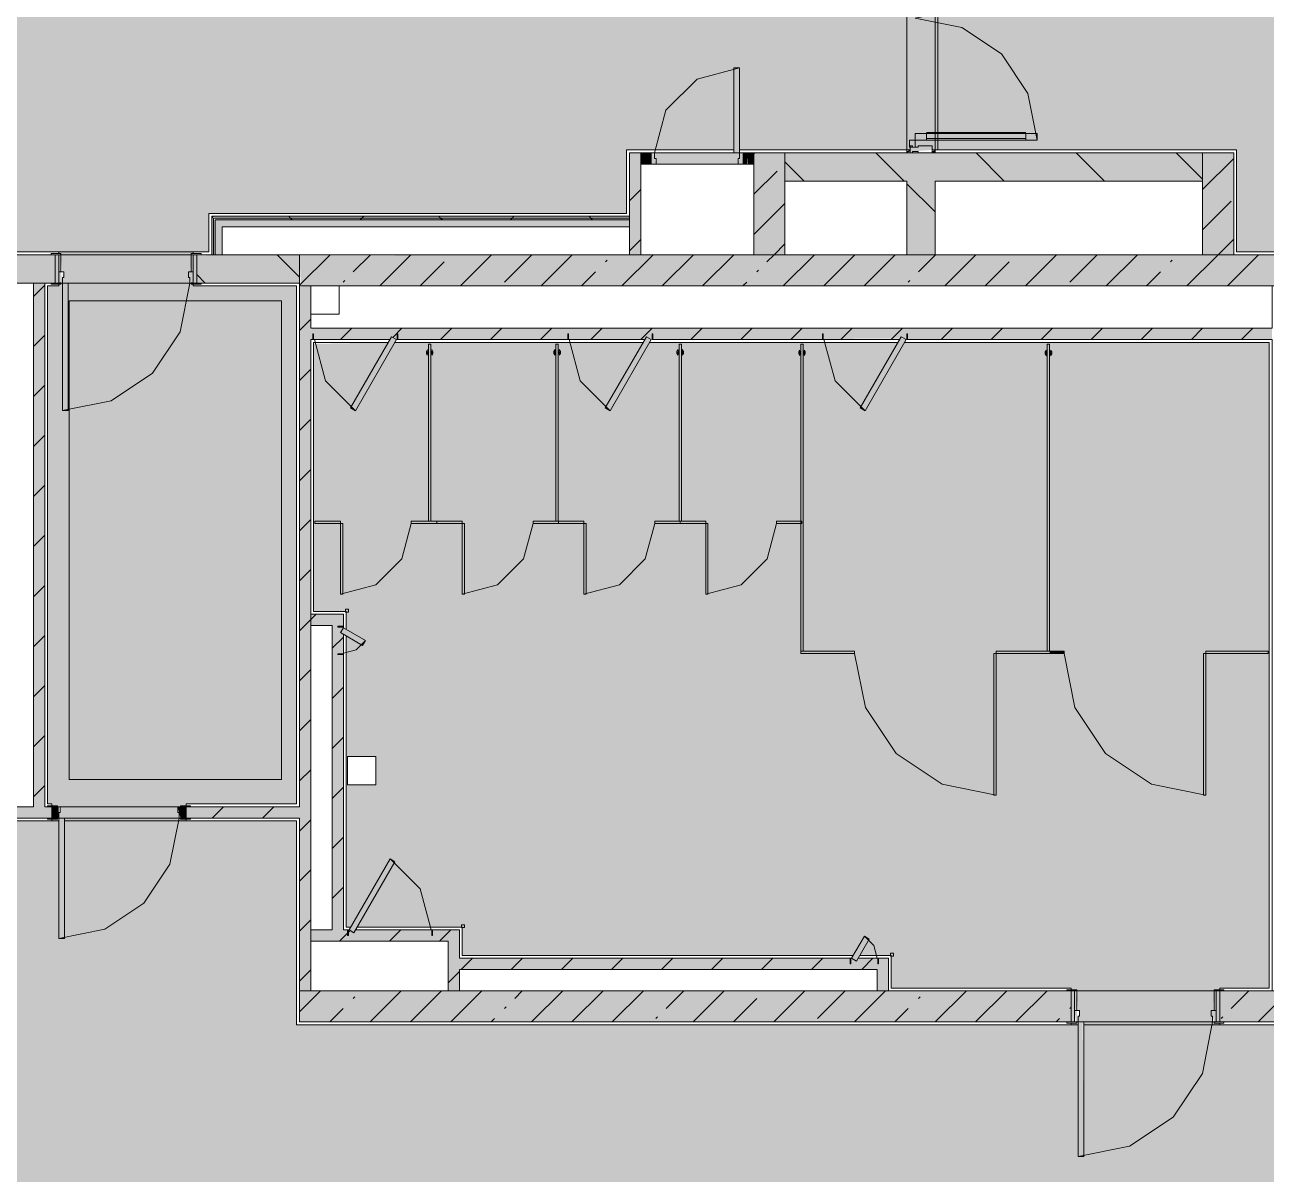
# Model space of a CAD drawing. Header units: millimetres. Extents: x -3817 to 677485, y -22715 to 103890.
# Drawn here: x -422.3 to -353.3, y -19571.6 to -19507.6 of the extents above; entities that cross this region are included whole.
import ezdxf

# ---------------------------------------------------------------- set-up
doc = ezdxf.new("R2010")
doc.units = ezdxf.units.MM
doc.layers.add('PDF _Геометрия', color=7, linetype='Continuous', true_color=0x1d1d1d)
doc.layers.add('PDF _Сплошная заливка', color=7, linetype='Continuous', true_color=0xffffff)

msp = doc.modelspace()

# ---------------------------------------------------------------- hatches: boundary and pattern name
at = {"layer": 'PDF _Сплошная заливка', "transparency": 33554559}
h = msp.add_hatch(color=256, dxfattribs=at)
h.paths.add_polyline_path([(-373.082, -19499.782), (-372.948, -19499.861), (-372.948, -19499.782)], flags=0)
h.paths.add_polyline_path([(-472.118, -19520.411), (-459.792, -19520.411), (-459.792, -19520.254), (-439.911, -19520.254), (-439.911, -19513.325), (-439.517, -19513.325), (-439.517, -19520.254), (-430.068, -19520.254), (-430.068, -19517.262), (-429.675, -19517.262), (-429.675, -19520.254), (-412.077, -19520.254), (-412.077, -19518.116), (-388.849, -19518.116), (-388.849, -19514.585), (-382.877, -19514.585), (-382.877, -19510.018), (-382.562, -19510.018), (-382.562, -19514.585), (-373.082, -19514.585), (-373.105, -19514.034), (-372.79, -19514.034), (-372.79, -19514.427), (-371.845, -19514.427), (-371.845, -19514.585), (-371.527, -19514.585), (-371.527, -19498.522), (-371.685, -19498.522), (-371.685, -19499.782), (-371.845, -19499.861), (-371.845, -19500.176), (-372.79, -19500.176), (-372.79, -19500.491), (-373.105, -19500.491), (-373.105, -19499.782), (-373.259, -19499.782), (-373.259, -19498.522), (-373.653, -19498.522), (-373.653, -19503.089), (-373.968, -19503.089), (-373.968, -19498.522), (-381.369, -19498.522), (-381.369, -19503.089), (-381.684, -19503.089), (-381.684, -19498.522), (-389.794, -19498.522), (-389.794, -19501.908), (-390.188, -19501.908), (-390.188, -19498.522), (-400.03, -19498.522), (-400.03, -19505.451), (-400.424, -19505.451), (-400.424, -19498.522), (-405.109, -19498.522), (-405.109, -19498.365), (-416.132, -19498.365), (-416.171, -19498.522), (-422.47, -19498.522), (-422.47, -19498.428), (-422.785, -19498.365), (-422.864, -19497.263), (-422.943, -19497.263), (-422.864, -19496.633), (-429.557, -19496.633), (-429.635, -19498.428), (-429.95, -19498.428), (-429.95, -19498.522), (-444.832, -19498.522), (-444.872, -19498.428), (-445.147, -19498.365), (-445.225, -19497.42), (-445.304, -19497.42), (-445.225, -19496.79), (-452.705, -19496.79), (-452.784, -19498.428), (-453.099, -19498.428), (-453.099, -19498.522), (-459.162, -19498.522), (-459.162, -19503.089), (-459.477, -19503.089), (-459.477, -19498.522), (-466.103, -19498.522), (-466.103, -19503.089), (-466.418, -19503.089), (-466.418, -19498.522), (-478.098, -19498.522), (-478.098, -19505.451), (-478.413, -19505.451), (-478.453, -19498.522), (-497.554, -19498.522), (-497.554, -19512.774), (-479.634, -19512.774), (-479.634, -19520.254), (-476.327, -19520.254), (-476.257, -19520.411), (-472.934, -19520.411)], flags=0)
h = msp.add_hatch(color=256, dxfattribs=at)
h.paths.add_polyline_path([(-373.259, -19520.411), (-371.685, -19520.411), (-371.685, -19514.742), (-373.259, -19514.742), (-373.259, -19516.317)], flags=0)
h.paths.add_polyline_path([(-372.886, -19499.782), (-371.685, -19499.782), (-371.685, -19498.365), (-373.259, -19498.365), (-373.259, -19499.782)], flags=0)
for points in [[(-280.507, -19521.149), (-273.538, -19521.149), (-273.538, -19520.348), (-273.42, -19520.348), (-273.42, -19520.254), (-194.604, -19520.254), (-194.604, -19518.64), (-193.344, -19518.64), (-193.344, -19518.364), (-193.108, -19518.443), (-192.715, -19518.364), (-192.748, -19507.813), (-193.344, -19507.813), (-193.344, -19507.617), (-194.604, -19507.617), (-194.604, -19506.002), (-201.139, -19506.002), (-201.139, -19498.522), (-278.944, -19498.522), (-280.349, -19500.956), (-280.622, -19500.799), (-279.308, -19498.522), (-363.102, -19498.522), (-363.102, -19503.089), (-363.417, -19503.089), (-363.417, -19498.522), (-371.527, -19498.522), (-371.527, -19514.585), (-354.921, -19514.585), (-354.921, -19520.254), (-332.434, -19520.254), (-332.434, -19516.602), (-332.119, -19516.602), (-332.119, -19520.254), (-321.962, -19520.254), (-321.962, -19513.217), (-321.647, -19513.217), (-321.647, -19520.254), (-300.821, -19520.254), (-300.821, -19516.868), (-300.427, -19516.868), (-300.427, -19520.254), (-290.585, -19520.254), (-290.585, -19513.325), (-290.191, -19513.325), (-290.191, -19520.254), (-280.9, -19520.254), (-280.9, -19520.348), (-280.782, -19520.411), (-280.782, -19521.149)], [(-388.692, -19520.411), (-388.062, -19520.411), (-388.062, -19514.742), (-388.692, -19514.742), (-388.692, -19518.116)], [(-382.641, -19515.372), (-382.562, -19514.742), (-387.287, -19514.742), (-387.208, -19515.372), (-382.759, -19515.372)], [(-373.082, -19514.742), (-372.948, -19514.664), (-371.845, -19514.585), (-371.845, -19514.349), (-373.082, -19514.427), (-373.082, -19514.664)], [(-356.811, -19516.317), (-356.811, -19514.742), (-371.685, -19514.742), (-371.685, -19516.317), (-365.748, -19516.317)], [(-411.919, -19520.411), (-411.821, -19520.411), (-411.821, -19518.372), (-411.919, -19518.372), (-411.919, -19520.254)], [(-404.153, -19518.372), (-388.692, -19518.372), (-388.692, -19518.273), (-411.821, -19518.273), (-411.723, -19518.372), (-404.162, -19518.372)], [(-411.821, -19520.411), (-411.723, -19520.411), (-411.723, -19518.47), (-411.821, -19518.472), (-411.821, -19520.254)], [(-388.849, -19518.47), (-388.692, -19518.47), (-388.692, -19518.372), (-411.723, -19518.372), (-411.723, -19518.47), (-398.478, -19518.47)], [(-404.833, -19522.144), (-348.772, -19522.144), (-348.772, -19520.411), (-407.038, -19520.461), (-406.959, -19522.144), (-406.29, -19522.144)], [(-405.227, -19541.041), (-404.597, -19541.041), (-404.597, -19540.411), (-406.408, -19540.411), (-406.408, -19541.041), (-406.25, -19541.041)], [(-405.227, -19557.969), (-404.597, -19557.969), (-404.597, -19541.522), (-404.754, -19541.431), (-404.597, -19541.041), (-405.227, -19541.041), (-405.227, -19553.857)], [(-400.235, -19558.599), (-398.77, -19558.599), (-398.77, -19557.969), (-403.918, -19557.969), (-404.009, -19558.127), (-404.439, -19557.969), (-406.408, -19557.969), (-406.408, -19558.599), (-401.726, -19558.599)], [(-398.14, -19561.355), (-398.14, -19557.969), (-398.77, -19557.969), (-398.77, -19561.355), (-398.478, -19561.355)], [(-398.14, -19560.174), (-374.913, -19560.174), (-374.913, -19559.544), (-375.966, -19559.544), (-376.057, -19559.701), (-376.33, -19559.544), (-398.14, -19559.544)], [(-374.913, -19561.355), (-374.283, -19561.355), (-374.283, -19559.544), (-374.913, -19559.544), (-374.913, -19561.197)]]:
    msp.add_hatch(color=256, dxfattribs=at).paths.add_polyline_path(points)
h = msp.add_hatch(color=256, dxfattribs=at)
h.paths.add_polyline_path([(-373.105, -19514.427), (-372.79, -19514.349), (-372.79, -19514.034), (-373.105, -19514.034), (-373.105, -19514.349)], flags=0)
h.paths.add_polyline_path([(-373.105, -19500.491), (-372.79, -19500.491), (-372.79, -19500.097), (-373.105, -19500.097)], flags=0)
at = {"layer": 'PDF _Сплошная заливка', "true_color": 0xe2e2e2, "transparency": 33554559}
h = msp.add_hatch(color=254, dxfattribs=at)
h.paths.add_polyline_path([(-382.641, -19515.372), (-382.365, -19515.372), (-382.365, -19514.742), (-382.562, -19514.742), (-382.562, -19515.057)], flags=0)
h.paths.add_polyline_path([(-387.208, -19515.372), (-387.365, -19514.742), (-387.483, -19514.742), (-387.483, -19515.372), (-387.287, -19515.372)], flags=0)
at = {"layer": 'PDF _Сплошная заливка', "true_color": 0xe7e7e7, "transparency": 33554559}
for points in [[(-411.723, -19520.411), (-411.329, -19520.411), (-411.329, -19518.47), (-411.723, -19518.514), (-411.723, -19520.254)], [(-401.939, -19518.864), (-388.692, -19518.864), (-388.692, -19518.47), (-411.329, -19518.47), (-411.329, -19518.864), (-404.241, -19518.864)]]:
    msp.add_hatch(color=254, dxfattribs=at).paths.add_polyline_path(points)
at = {"layer": 'PDF _Сплошная заливка', "transparency": 33554559}
h = msp.add_hatch(color=256, dxfattribs=at)
h.paths.add_polyline_path([(-420.226, -19521.986), (-419.911, -19522.014), (-419.911, -19529.072), (-420.226, -19529.072), (-420.226, -19522.094)], flags=0)
h.paths.add_polyline_path([(-420.108, -19551.906), (-413.337, -19551.906), (-413.337, -19551.812), (-413.73, -19551.749), (-413.652, -19551.056), (-413.337, -19551.056), (-413.337, -19550.961), (-407.195, -19550.961), (-407.195, -19522.144), (-412.943, -19522.144), (-412.962, -19522.049), (-413.14, -19521.986), (-413.061, -19520.348), (-412.943, -19520.348), (-412.943, -19520.254), (-420.423, -19520.254), (-420.423, -19520.348), (-420.305, -19520.411), (-420.226, -19521.356), (-420.147, -19521.356), (-420.305, -19522.049), (-420.423, -19522.049), (-420.423, -19522.144), (-421.053, -19522.144), (-421.053, -19550.961), (-420.817, -19550.961), (-420.816, -19551.056), (-420.344, -19551.119), (-420.423, -19551.749), (-420.108, -19551.749)], flags=0)
h.paths.add_polyline_path([(-420.817, -19551.906), (-420.423, -19551.906), (-420.502, -19551.812), (-420.817, -19551.812)], flags=0)
h = msp.add_hatch(color=256, dxfattribs=at)
h.paths.add_polyline_path([(-305.467, -19521.986), (-305.309, -19521.986), (-305.309, -19520.411), (-321.332, -19520.461), (-321.332, -19521.986), (-316.655, -19521.986)], flags=0)
h.paths.add_polyline_path([(-333.019, -19521.986), (-332.749, -19521.986), (-332.749, -19520.411), (-348.772, -19520.461), (-348.772, -19521.986), (-345.78, -19521.986)], flags=0)
h.paths.add_polyline_path([(-428.848, -19521.986), (-420.62, -19521.986), (-420.62, -19520.411), (-429.281, -19520.461), (-429.281, -19521.986), (-429.084, -19521.986)], flags=0)
h.paths.add_polyline_path([(-412.746, -19521.986), (-407.038, -19521.986), (-407.038, -19520.411), (-412.746, -19520.461)], flags=0)
h.paths.add_polyline_path([(-440.304, -19521.986), (-440.304, -19520.411), (-443.257, -19520.461), (-443.257, -19521.986), (-440.501, -19521.986)], flags=0)
at = {"layer": 'PDF _Сплошная заливка', "true_color": 0xfbfbfb, "transparency": 33554559}
for points in [[(-420.62, -19521.986), (-420.423, -19521.986), (-420.423, -19520.411), (-420.62, -19520.461), (-420.62, -19521.343)], [(-420.81, -19551.749), (-420.62, -19551.749), (-420.62, -19551.119), (-420.817, -19551.119), (-420.817, -19551.749)]]:
    msp.add_hatch(color=7, dxfattribs=at).paths.add_polyline_path(points)
at = {"layer": 'PDF _Сплошная заливка', "true_color": 0xe2e2e2, "transparency": 33554559}
h = msp.add_hatch(color=254, dxfattribs=at)
h.paths.add_polyline_path([(-412.974, -19521.986), (-412.943, -19521.986), (-412.943, -19521.356), (-413.219, -19521.356), (-413.061, -19521.986)], flags=0)
h.paths.add_polyline_path([(-420.423, -19521.986), (-420.226, -19521.986), (-420.305, -19521.356), (-420.423, -19521.356)], flags=0)
at = {"layer": 'PDF _Сплошная заливка', "transparency": 33554559}
h = msp.add_hatch(color=256, dxfattribs=at)
h.paths.add_polyline_path([(-406.29, -19524.506), (-406.25, -19525.136), (-402.008, -19525.136), (-401.917, -19524.978), (-401.565, -19525.136), (-387.835, -19525.136), (-387.744, -19524.978), (-387.393, -19525.136), (-373.631, -19525.081), (-373.571, -19524.978), (-373.22, -19525.136), (-352.945, -19525.136), (-352.945, -19524.506), (-406.278, -19524.506)], flags=0)
h.paths.add_polyline_path([(-406.408, -19525.136), (-406.29, -19525.136), (-406.29, -19524.506), (-406.408, -19524.577)], flags=0)
h = msp.add_hatch(color=256, dxfattribs=at)
h.paths.add_polyline_path([(-355.858, -19563.247), (-355.858, -19563.15), (-356.252, -19563.087), (-356.173, -19561.292), (-355.858, -19561.292), (-355.858, -19561.197), (-353.103, -19561.197), (-353.103, -19525.293), (-373.39, -19525.293), (-375.582, -19529.09), (-375.855, -19528.933), (-373.753, -19525.293), (-387.562, -19525.293), (-389.755, -19529.09), (-390.028, -19528.933), (-387.926, -19525.293), (-401.735, -19525.293), (-403.928, -19529.09), (-404.2, -19528.933), (-402.099, -19525.293), (-406.25, -19525.369), (-406.25, -19540.253), (-404.439, -19540.253), (-404.43, -19541.255), (-403.369, -19541.867), (-403.527, -19542.14), (-404.439, -19541.613), (-404.439, -19557.812), (-404.191, -19557.812), (-401.999, -19554.014), (-401.726, -19554.172), (-403.827, -19557.812), (-397.983, -19557.812), (-397.983, -19559.386), (-376.239, -19559.386), (-375.622, -19558.316), (-375.349, -19558.474), (-375.876, -19559.386), (-374.125, -19559.386), (-374.125, -19561.197), (-364.126, -19561.197), (-364.126, -19561.292), (-363.811, -19561.355), (-363.732, -19562.457), (-363.653, -19562.457), (-363.732, -19563.087), (-363.417, -19563.087), (-363.417, -19563.247), (-355.955, -19563.247)], flags=0)
h.paths.add_polyline_path([(-363.85, -19563.247), (-363.732, -19563.247), (-363.811, -19563.15), (-364.126, -19563.15), (-364.126, -19563.247)], flags=0)
h.paths.add_polyline_path([(-403.273, -19549.891), (-404.362, -19549.891), (-404.362, -19548.316), (-402.787, -19548.316), (-402.787, -19549.891)], flags=0)
h.paths.add_polyline_path([(-365.323, -19542.592), (-368.287, -19542.592), (-368.287, -19542.466), (-365.449, -19542.466), (-365.449, -19525.38), (-365.323, -19525.38), (-365.295, -19542.466), (-364.508, -19542.466), (-364.508, -19542.592), (-365.295, -19542.592)], flags=0)
h.paths.add_polyline_path([(-353.17, -19542.592), (-356.634, -19542.592), (-356.634, -19542.466), (-353.17, -19542.466)], flags=0)
h.paths.add_polyline_path([(-376.161, -19542.592), (-379.153, -19542.592), (-379.153, -19535.356), (-380.507, -19535.356), (-380.507, -19535.23), (-379.153, -19535.23), (-379.153, -19525.38), (-379.027, -19525.38), (-379.027, -19542.466), (-376.161, -19542.466)], flags=0)
h.paths.add_polyline_path([(-385.861, -19535.356), (-387.279, -19535.356), (-387.201, -19535.23), (-385.924, -19535.23), (-385.924, -19525.388), (-385.798, -19525.388), (-385.798, -19535.23), (-384.444, -19535.23), (-384.444, -19535.356), (-385.798, -19535.356)], flags=0)
h.paths.add_polyline_path([(-405.032, -19535.356), (-406.176, -19535.356), (-406.176, -19535.23), (-404.758, -19535.23), (-404.758, -19535.356)], flags=0)
h.paths.add_polyline_path([(-391.215, -19535.356), (-394.05, -19535.356), (-394.05, -19535.23), (-392.774, -19535.23), (-392.774, -19525.388), (-392.648, -19525.388), (-392.633, -19535.23), (-391.215, -19535.23)], flags=0)
h.paths.add_polyline_path([(-399.404, -19535.356), (-400.821, -19535.356), (-400.821, -19535.23), (-399.861, -19535.23), (-399.861, -19525.388), (-399.735, -19525.388), (-399.735, -19535.23), (-397.987, -19535.23), (-397.987, -19535.356), (-398.478, -19535.356)], flags=0)
at = {"layer": 'PDF _Сплошная заливка', "true_color": 0xe2ddcd, "transparency": 33554559}
for points in [[(-405.032, -19535.356), (-404.758, -19535.356), (-404.758, -19535.23), (-406.176, -19535.23), (-406.176, -19535.356)], [(-399.861, -19535.356), (-399.404, -19535.356), (-399.404, -19535.23), (-400.821, -19535.23), (-400.821, -19535.356)], [(-398.478, -19535.356), (-397.987, -19535.356), (-397.987, -19535.23), (-399.404, -19535.23), (-399.404, -19535.356)], [(-392.774, -19535.356), (-392.633, -19535.356), (-392.648, -19535.23), (-394.05, -19535.23), (-394.05, -19535.356)], [(-385.861, -19535.356), (-385.924, -19535.23), (-387.279, -19535.252), (-387.279, -19535.356), (-385.924, -19535.356)], [(-365.323, -19542.592), (-365.295, -19542.592), (-365.323, -19542.466), (-368.287, -19542.466), (-368.287, -19542.592), (-365.449, -19542.592)], [(-354.43, -19542.592), (-353.17, -19542.592), (-353.17, -19542.466), (-356.634, -19542.466), (-356.634, -19542.592)]]:
    msp.add_hatch(color=254, dxfattribs=at).paths.add_polyline_path(points)
at = {"layer": 'PDF _Сплошная заливка', "true_color": 0xe2e2e2, "transparency": 33554559}
for points in [[(-403.527, -19542.14), (-403.369, -19541.867), (-404.597, -19541.159), (-404.754, -19541.431), (-404.123, -19541.796)], [(-420.423, -19558.442), (-420.108, -19558.442), (-420.108, -19551.749), (-420.423, -19551.749), (-420.423, -19555.761)]]:
    msp.add_hatch(color=254, dxfattribs=at).paths.add_polyline_path(points)
at = {"layer": 'PDF _Сплошная заливка', "transparency": 33554559}
h = msp.add_hatch(color=256, dxfattribs=at)
h.paths.add_polyline_path([(-420.817, -19551.749), (-420.817, -19551.119), (-424.202, -19551.119), (-424.202, -19551.749), (-421.053, -19551.749)], flags=0)
h.paths.add_polyline_path([(-407.038, -19551.749), (-407.038, -19551.119), (-413.337, -19551.119), (-413.337, -19551.749), (-407.038, -19551.749)], flags=0)
h = msp.add_hatch(color=256, dxfattribs=at)
h.paths.add_polyline_path([(-398.478, -19602.534), (-367, -19602.534), (-367, -19599.936), (-363.85, -19599.936), (-363.85, -19602.534), (-349.087, -19602.534), (-349.087, -19563.248), (-363.417, -19563.248), (-363.417, -19570.567), (-363.732, -19570.555), (-363.732, -19563.248), (-407.195, -19563.248), (-407.195, -19551.906), (-420.108, -19551.906), (-420.108, -19558.442), (-420.423, -19558.442), (-420.423, -19551.906), (-424.045, -19551.906), (-424.045, -19563.087), (-424.139, -19563.087), (-424.215, -19563.555), (-424.676, -19563.481), (-424.832, -19563.481), (-424.876, -19563.874), (-424.99, -19563.874), (-424.925, -19573.717), (-424.832, -19573.717), (-424.832, -19574.11), (-424.202, -19574.11), (-424.139, -19574.504), (-424.045, -19574.504), (-424.045, -19602.534), (-408.632, -19602.534), (-408.632, -19599.936), (-405.483, -19599.936), (-405.483, -19602.534), (-402.471, -19602.534)], flags=0)
h.paths.add_polyline_path([(-424.895, -19574.504), (-424.957, -19574.11), (-424.99, -19574.11), (-424.99, -19574.504)], flags=0)
h.paths.add_polyline_path([(-424.895, -19563.481), (-424.832, -19563.481), (-424.895, -19563.087), (-424.99, -19563.087), (-424.99, -19563.481)], flags=0)
h = msp.add_hatch(color=256, dxfattribs=at)
h.paths.add_polyline_path([(-364.362, -19563.087), (-364.126, -19563.087), (-364.126, -19561.355), (-407.038, -19561.355), (-407.038, -19563.087), (-365.748, -19563.087)], flags=0)
h.paths.add_polyline_path([(-355.858, -19563.087), (-348.772, -19563.087), (-348.772, -19561.355), (-355.858, -19561.355)], flags=0)
at = {"layer": 'PDF _Сплошная заливка', "true_color": 0xe2e2e2, "transparency": 33554559}
h = msp.add_hatch(color=254, dxfattribs=at)
h.paths.add_polyline_path([(-356.055, -19563.087), (-356.055, -19562.457), (-356.331, -19562.457), (-356.173, -19563.087)], flags=0)
h.paths.add_polyline_path([(-363.732, -19563.087), (-363.811, -19562.457), (-363.929, -19562.457), (-363.85, -19563.087), (-363.811, -19563.087)], flags=0)

# ---------------------------------------------------------------- linework, layer by layer
at = {"layer": 'PDF _Геометрия', "color": 253, "lineweight": 9, "true_color": 0xaaaaaa}
for points in [[(-371.845, -19514.585), (-371.527, -19514.585), (-371.527, -19498.522), (-371.685, -19498.522)], [(-363.417, -19498.522), (-371.527, -19498.522), (-371.527, -19514.585), (-354.921, -19514.585), (-354.921, -19520.254), (-332.434, -19520.254), (-332.749, -19520.254), (-332.749, -19520.854)], [(-372.79, -19514.427), (-372.79, -19514.034), (-372.79, -19514.427), (-373.105, -19514.427), (-373.105, -19514.034), (-372.79, -19514.034), (-366.019, -19514.034), (-366.534, -19511.442), (-368.002, -19509.245), (-370.199, -19507.778), (-372.79, -19507.262), (-370.199, -19506.747), (-368.002, -19505.279), (-366.534, -19503.082), (-366.019, -19500.491), (-372.79, -19500.491), (-373.105, -19500.491), (-372.79, -19500.491), (-372.79, -19500.097), (-372.79, -19500.491), (-373.105, -19500.491), (-373.105, -19500.097), (-373.105, -19500.491), (-372.79, -19500.491)], [(-382.877, -19514.742), (-387.287, -19514.742), (-386.654, -19512.38), (-384.924, -19510.651), (-382.562, -19510.018)], [(-372.79, -19514.034), (-373.105, -19514.034), (-373.105, -19514.427)], [(-366.649, -19513.608), (-372.16, -19513.608)], [(-372.16, -19514.034), (-372.16, -19513.679)], [(-366.649, -19513.955), (-372.16, -19513.955)], [(-366.649, -19514.034), (-366.649, -19513.679)], [(-429.084, -19520.348), (-429.084, -19520.254), (-429.675, -19520.254), (-412.077, -19520.254), (-412.085, -19518.116), (-388.849, -19518.116), (-388.849, -19514.585), (-382.877, -19514.585)], [(-387.287, -19514.742), (-382.562, -19514.742)], [(-382.562, -19514.585), (-373.082, -19514.585)], [(-382.484, -19515.372), (-387.365, -19515.372), (-382.484, -19515.372)], [(-412.943, -19520.348), (-412.943, -19520.254), (-420.423, -19520.254), (-420.423, -19520.348)], [(-420.423, -19522.049), (-420.423, -19522.144), (-421.053, -19522.144), (-421.053, -19550.961), (-420.817, -19550.961), (-420.817, -19551.056)], [(-413.14, -19521.986), (-413.679, -19524.698), (-415.215, -19526.997), (-417.514, -19528.533), (-420.226, -19529.072)], [(-413.337, -19551.056), (-413.337, -19550.961), (-407.195, -19550.961), (-407.195, -19522.144), (-412.943, -19522.144), (-412.943, -19522.049)], [(-406.211, -19525.136), (-405.599, -19527.419), (-403.928, -19529.09)], [(-392.038, -19525.136), (-391.426, -19527.419), (-389.755, -19529.09)], [(-377.866, -19525.136), (-377.254, -19527.419), (-375.582, -19529.09)], [(-402.099, -19525.293), (-406.25, -19525.293), (-406.25, -19540.253), (-404.439, -19540.253), (-404.439, -19541.25)], [(-387.926, -19525.293), (-401.735, -19525.293)], [(-373.753, -19525.293), (-387.562, -19525.293)], [(-355.858, -19561.292), (-355.858, -19561.197), (-353.103, -19561.197), (-353.103, -19525.293), (-373.39, -19525.293)], [(-404.439, -19541.613), (-404.439, -19557.812), (-404.191, -19557.812)], [(-404.597, -19542.576), (-403.888, -19542.386), (-403.369, -19541.867)], [(-420.817, -19551.812), (-420.817, -19551.906), (-420.423, -19551.906), (-424.045, -19551.906), (-424.045, -19563.087), (-424.139, -19563.087)], [(-413.73, -19551.749), (-414.24, -19554.31), (-415.691, -19556.481), (-417.862, -19557.932), (-420.423, -19558.442)], [(-363.732, -19563.248), (-407.195, -19563.248), (-407.195, -19551.906), (-420.108, -19551.906), (-413.337, -19551.906), (-413.337, -19551.812)], [(-399.715, -19557.969), (-400.327, -19555.686), (-401.999, -19554.014)], [(-403.827, -19557.812), (-397.983, -19557.812), (-397.983, -19559.386), (-376.239, -19559.386)], [(-374.913, -19559.544), (-375.103, -19558.835), (-375.622, -19558.316)], [(-375.876, -19559.386), (-374.125, -19559.386), (-374.125, -19561.197), (-364.126, -19561.197), (-364.126, -19561.292)], [(-356.252, -19563.087), (-356.821, -19565.95), (-358.443, -19568.376), (-360.87, -19569.998), (-363.732, -19570.567)], [(-424.139, -19574.504), (-424.045, -19574.504), (-424.045, -19602.534), (-411.762, -19602.534), (-408.632, -19602.534), (-408.632, -19599.936), (-405.483, -19599.936), (-405.483, -19602.534), (-402.471, -19602.534), (-367, -19602.534), (-367, -19599.936), (-363.85, -19599.936), (-363.85, -19602.534), (-349.087, -19602.534), (-349.087, -19563.248), (-363.417, -19563.248)], [(-364.126, -19563.15), (-364.126, -19563.247), (-363.732, -19563.247)], [(-363.417, -19563.247), (-355.858, -19563.247), (-355.858, -19563.15)]]:
    msp.add_lwpolyline(points, dxfattribs=at)
at = {"layer": 'PDF _Геометрия', "color": 7, "lineweight": 9}
for points in [[(-371.845, -19499.782), (-371.685, -19499.782), (-371.685, -19514.742), (-373.259, -19514.742), (-380.039, -19514.742), (-380.039, -19516.317), (-373.259, -19516.317), (-373.259, -19520.411), (-371.685, -19520.411), (-371.685, -19516.317), (-356.811, -19516.317), (-356.811, -19514.742), (-355.079, -19514.742), (-355.079, -19520.411), (-356.811, -19520.411), (-356.811, -19516.317)], [(-372.633, -19499.782), (-373.259, -19499.782), (-373.259, -19514.742), (-372.633, -19514.742)], [(-382.169, -19515.372), (-381.771, -19515.372), (-381.771, -19514.742), (-382.169, -19514.742), (-382.169, -19515.372), (-387.68, -19515.372)], [(-387.287, -19514.742), (-382.877, -19514.742)], [(-381.771, -19514.807), (-381.706, -19514.742)], [(-380.039, -19514.742), (-381.771, -19514.742), (-381.771, -19520.411), (-380.039, -19520.411), (-380.039, -19516.317)], [(-373.405, -19516.317), (-374.979, -19514.742)], [(-356.811, -19514.742), (-371.685, -19514.742), (-371.845, -19514.742)], [(-367.837, -19516.317), (-369.412, -19514.742)], [(-362.269, -19516.317), (-363.844, -19514.742)], [(-356.811, -19516.208), (-358.277, -19514.742)], [(-378.972, -19516.317), (-380.039, -19515.25)], [(-356.811, -19516.787), (-355.079, -19515.055)], [(-381.771, -19517.052), (-380.477, -19515.757)], [(-388.692, -19517.419), (-388.062, -19516.789)], [(-371.685, -19518.037), (-373.259, -19516.462)], [(-356.811, -19519.032), (-355.22, -19517.441)], [(-381.771, -19519.297), (-380.039, -19517.564)], [(-411.919, -19518.376), (-411.819, -19518.275), (-411.868, -19518.325), (-411.817, -19518.273)], [(-388.692, -19518.372), (-411.329, -19518.372), (-411.723, -19518.372), (-411.821, -19518.372), (-411.821, -19520.411)], [(-388.692, -19518.47), (-411.329, -19518.47), (-411.723, -19518.47), (-411.723, -19520.411)], [(-407.441, -19518.47), (-407.539, -19518.372), (-407.638, -19518.273)], [(-403.662, -19518.47), (-403.564, -19518.372), (-403.465, -19518.273)], [(-399.089, -19518.47), (-399.188, -19518.372), (-399.286, -19518.273)], [(-395.311, -19518.47), (-395.213, -19518.372), (-395.114, -19518.273)], [(-390.738, -19518.47), (-390.836, -19518.372), (-390.935, -19518.273)], [(-388.692, -19520.202), (-388.062, -19519.573)], [(-357.678, -19522.144), (-355.946, -19520.411), (-355.079, -19519.544)], [(-381.038, -19520.809), (-380.641, -19520.411), (-380.039, -19519.809)], [(-420.856, -19520.411), (-428.848, -19520.411)], [(-420.62, -19521.986), (-420.62, -19520.461)], [(-420.305, -19520.411), (-413.061, -19520.411)], [(-412.746, -19520.461), (-412.746, -19521.986)], [(-412.51, -19521.986), (-407.038, -19521.986), (-407.038, -19520.411), (-406.29, -19520.411), (-401.565, -19520.411), (-373.259, -19520.411), (-371.685, -19520.411), (-348.772, -19520.411), (-348.772, -19521.986), (-348.772, -19522.144), (-401.565, -19522.144), (-406.29, -19522.144), (-407.038, -19522.144), (-407.038, -19521.986), (-407.038, -19520.411), (-412.51, -19520.411)], [(-407.038, -19521.657), (-408.283, -19520.411)], [(-407.038, -19522.114), (-405.335, -19520.411)], [(-404.049, -19521.37), (-403.09, -19520.411)], [(-402.578, -19522.144), (-400.845, -19520.411)], [(-400.333, -19522.144), (-398.998, -19520.809)], [(-398.088, -19522.144), (-396.355, -19520.411)], [(-395.63, -19521.931), (-394.11, -19520.411)], [(-393.598, -19522.144), (-391.865, -19520.411)], [(-390.018, -19520.809), (-389.924, -19520.715)], [(-389.108, -19522.144), (-387.376, -19520.411)], [(-386.863, -19522.144), (-385.131, -19520.411)], [(-384.618, -19522.144), (-382.886, -19520.411)], [(-380.128, -19522.144), (-378.396, -19520.411)], [(-377.883, -19522.144), (-376.151, -19520.411)], [(-375.638, -19522.144), (-373.906, -19520.411)], [(-372.619, -19521.37), (-371.661, -19520.411)], [(-371.148, -19522.144), (-369.416, -19520.411)], [(-368.903, -19522.144), (-367.568, -19520.809)], [(-366.658, -19522.144), (-364.926, -19520.411)], [(-364.2, -19521.931), (-362.681, -19520.411)], [(-362.168, -19522.144), (-360.436, -19520.411)], [(-358.588, -19520.809), (-358.495, -19520.715)], [(-355.433, -19522.144), (-353.701, -19520.411)], [(-412.276, -19521.986), (-412.746, -19521.516)], [(-391.353, -19522.144), (-390.579, -19521.37)], [(-381.599, -19521.37), (-381.506, -19521.276)], [(-359.923, -19522.144), (-359.149, -19521.37)], [(-421.053, -19551.119), (-421.21, -19551.119), (-421.21, -19521.986), (-421.84, -19521.986), (-424.202, -19521.986), (-424.202, -19551.119), (-421.84, -19551.119), (-421.84, -19521.986)], [(-421.84, -19522.729), (-421.21, -19522.099)], [(-421.21, -19521.986), (-420.856, -19521.986)], [(-413.061, -19521.986), (-420.226, -19521.986)], [(-373.22, -19525.136), (-352.945, -19525.136), (-352.945, -19561.355), (-352.315, -19561.355), (-352.315, -19522.144), (-352.945, -19522.144), (-352.945, -19524.506), (-373.22, -19524.506), (-377.944, -19524.506), (-387.393, -19524.506), (-392.117, -19524.506), (-401.565, -19524.506), (-406.29, -19524.506), (-406.408, -19524.506), (-406.408, -19522.144), (-407.038, -19522.144), (-407.038, -19551.119), (-413.1, -19551.119)], [(-404.61, -19521.931), (-404.517, -19521.838)], [(-382.373, -19522.144), (-382.16, -19521.931)], [(-373.18, -19521.931), (-373.087, -19521.838)], [(-407.038, -19524.629), (-406.408, -19523.999)], [(-421.84, -19525.513), (-421.21, -19524.883)], [(-413.1, -19551.749), (-407.038, -19551.749), (-407.038, -19561.355), (-406.408, -19561.355), (-406.408, -19525.136), (-406.29, -19525.136), (-406.25, -19525.136), (-402.008, -19525.136)], [(-404.76, -19525.136), (-404.13, -19524.506)], [(-401.855, -19525.014), (-401.346, -19524.506)], [(-401.565, -19525.136), (-392.117, -19525.136), (-387.835, -19525.136)], [(-399.193, -19525.136), (-398.563, -19524.506)], [(-396.409, -19525.136), (-395.779, -19524.506)], [(-393.625, -19525.136), (-392.995, -19524.506)], [(-390.841, -19525.136), (-390.211, -19524.506)], [(-388.057, -19525.136), (-387.428, -19524.506)], [(-387.393, -19525.136), (-377.944, -19525.136), (-373.662, -19525.136)], [(-385.274, -19525.136), (-384.644, -19524.506)], [(-382.49, -19525.136), (-381.86, -19524.506)], [(-379.706, -19525.136), (-379.076, -19524.506)], [(-376.922, -19525.136), (-376.292, -19524.506)], [(-374.138, -19525.136), (-373.509, -19524.506)], [(-371.355, -19525.136), (-370.725, -19524.506)], [(-368.571, -19525.136), (-367.941, -19524.506)], [(-365.787, -19525.136), (-365.157, -19524.506)], [(-363.003, -19525.136), (-362.373, -19524.506)], [(-360.22, -19525.136), (-359.59, -19524.506)], [(-357.436, -19525.136), (-356.806, -19524.506)], [(-354.652, -19525.136), (-354.022, -19524.506)], [(-399.912, -19525.693), (-399.982, -19525.79), (-399.982, -19525.91), (-399.912, -19526.006)], [(-399.882, -19525.766), (-399.916, -19525.85), (-399.882, -19525.934)], [(-399.714, -19525.934), (-399.679, -19525.85), (-399.714, -19525.766)], [(-399.684, -19526.006), (-399.614, -19525.91), (-399.614, -19525.79), (-399.684, -19525.693)], [(-392.825, -19525.693), (-392.896, -19525.79), (-392.896, -19525.91), (-392.825, -19526.006)], [(-392.795, -19525.766), (-392.83, -19525.85), (-392.795, -19525.934)], [(-392.628, -19525.934), (-392.593, -19525.85), (-392.628, -19525.766)], [(-392.598, -19526.006), (-392.527, -19525.91), (-392.527, -19525.79), (-392.598, -19525.693)], [(-385.975, -19525.693), (-386.046, -19525.79), (-386.046, -19525.91), (-385.975, -19526.006)], [(-385.945, -19525.766), (-385.98, -19525.85), (-385.945, -19525.934)], [(-385.777, -19525.934), (-385.743, -19525.85), (-385.777, -19525.766)], [(-385.747, -19526.006), (-385.677, -19525.91), (-385.677, -19525.79), (-385.747, -19525.693)], [(-379.204, -19525.717), (-379.274, -19525.814), (-379.274, -19525.934), (-379.204, -19526.031)], [(-379.174, -19525.79), (-379.209, -19525.874), (-379.174, -19525.958)], [(-379.006, -19525.958), (-378.971, -19525.874), (-379.006, -19525.79)], [(-378.976, -19526.031), (-378.906, -19525.934), (-378.906, -19525.814), (-378.976, -19525.717)], [(-365.499, -19525.717), (-365.57, -19525.814), (-365.57, -19525.934), (-365.499, -19526.031)], [(-365.47, -19525.79), (-365.504, -19525.874), (-365.47, -19525.958)], [(-365.302, -19525.958), (-365.267, -19525.874), (-365.302, -19525.79)], [(-365.272, -19526.031), (-365.201, -19525.934), (-365.201, -19525.814), (-365.272, -19525.717)], [(-407.038, -19527.413), (-406.408, -19526.783)], [(-421.84, -19528.297), (-421.21, -19527.667)], [(-407.038, -19530.197), (-406.408, -19529.567)], [(-421.84, -19531.081), (-421.21, -19530.451)], [(-407.038, -19532.981), (-406.408, -19532.351)], [(-421.84, -19533.864), (-421.21, -19533.235)], [(-407.038, -19535.765), (-406.408, -19535.135)], [(-404.758, -19539.293), (-404.758, -19535.356), (-404.632, -19535.356), (-404.632, -19539.293), (-404.758, -19539.293), (-402.79, -19538.765), (-401.349, -19537.324), (-400.821, -19535.356)], [(-397.987, -19539.293), (-397.987, -19535.356), (-397.861, -19535.356), (-397.861, -19539.293), (-397.987, -19539.293), (-396.018, -19538.765), (-394.577, -19537.324), (-394.05, -19535.356)], [(-391.215, -19539.293), (-391.215, -19535.356), (-391.089, -19535.356), (-391.089, -19539.293), (-391.215, -19539.293), (-389.247, -19538.765), (-387.806, -19537.324), (-387.279, -19535.356)], [(-384.444, -19539.293), (-384.444, -19535.356), (-384.318, -19535.356), (-384.318, -19539.293), (-384.444, -19539.293), (-382.476, -19538.765), (-381.035, -19537.324), (-380.507, -19535.356)], [(-421.84, -19536.648), (-421.21, -19536.018)], [(-407.038, -19538.548), (-406.408, -19537.918)], [(-421.84, -19539.432), (-421.21, -19538.802)], [(-407.038, -19541.332), (-406.408, -19540.702), (-406.116, -19540.411)], [(-404.597, -19541.159), (-404.597, -19541.041), (-404.597, -19540.411), (-406.408, -19540.411), (-406.408, -19541.041), (-405.227, -19541.041), (-405.227, -19557.969), (-406.408, -19557.969), (-406.408, -19558.599), (-404.361, -19558.599), (-399.636, -19558.599), (-398.77, -19558.599), (-398.77, -19561.355), (-398.14, -19561.355), (-398.14, -19560.174), (-374.913, -19560.174), (-374.913, -19561.355), (-374.283, -19561.355), (-374.283, -19559.544), (-374.913, -19559.544), (-375.966, -19559.544), (-374.913, -19559.544)], [(-421.84, -19542.216), (-421.21, -19541.586)], [(-405.227, -19542.655), (-405.227, -19541.08)], [(-405.227, -19542.305), (-404.597, -19541.675)], [(-404.361, -19557.969), (-404.597, -19557.969), (-404.597, -19541.522), (-404.597, -19542.655)], [(-376.161, -19542.592), (-375.561, -19545.605), (-373.855, -19548.159), (-371.3, -19549.866), (-368.287, -19550.465), (-368.413, -19550.465), (-368.413, -19542.592), (-368.287, -19542.592), (-368.287, -19550.465)], [(-364.508, -19542.592), (-363.908, -19545.605), (-362.202, -19548.159), (-359.647, -19549.866), (-356.634, -19550.465), (-356.76, -19550.465), (-356.76, -19542.592), (-356.634, -19542.592), (-356.634, -19550.465)], [(-407.038, -19544.116), (-406.408, -19543.486)], [(-421.84, -19545), (-421.21, -19544.37)], [(-405.227, -19545.089), (-404.597, -19544.459)], [(-407.038, -19546.9), (-406.408, -19546.27)], [(-421.84, -19547.783), (-421.21, -19547.153)], [(-405.227, -19547.872), (-404.597, -19547.243)], [(-407.038, -19549.683), (-406.408, -19549.054)], [(-421.84, -19550.567), (-421.21, -19549.937)], [(-405.227, -19550.656), (-404.597, -19550.026)], [(-420.817, -19551.749), (-420.817, -19551.119)], [(-420.502, -19551.119), (-413.652, -19551.119)], [(-413.337, -19551.119), (-413.337, -19551.749)], [(-411.887, -19551.749), (-411.257, -19551.119)], [(-409.103, -19551.749), (-408.473, -19551.119)], [(-424.202, -19562.654), (-424.202, -19551.749), (-421.053, -19551.749)], [(-413.652, -19551.749), (-420.423, -19551.749)], [(-407.038, -19552.467), (-406.408, -19551.837)], [(-405.227, -19553.44), (-404.597, -19552.81)], [(-407.038, -19555.251), (-406.408, -19554.621)], [(-405.227, -19556.224), (-404.597, -19555.594)], [(-407.038, -19558.035), (-406.408, -19557.405)], [(-404.818, -19558.599), (-404.222, -19558.003)], [(-376.33, -19559.544), (-398.14, -19559.544), (-398.14, -19557.969), (-398.77, -19557.969), (-399.636, -19557.969), (-403.918, -19557.969)], [(-402.034, -19558.599), (-401.404, -19557.969)], [(-399.25, -19558.599), (-398.77, -19558.119), (-398.621, -19557.969)], [(-398.041, -19560.174), (-397.412, -19559.544)], [(-395.258, -19560.174), (-394.628, -19559.544)], [(-392.474, -19560.174), (-391.844, -19559.544)], [(-389.69, -19560.174), (-389.06, -19559.544)], [(-386.906, -19560.174), (-386.276, -19559.544)], [(-384.123, -19560.174), (-383.493, -19559.544)], [(-381.339, -19560.174), (-380.709, -19559.544)], [(-378.555, -19560.174), (-377.925, -19559.544)], [(-375.771, -19560.174), (-375.141, -19559.544)], [(-407.038, -19560.819), (-406.408, -19560.189)], [(-398.77, -19560.903), (-398.14, -19560.273)], [(-374.913, -19560.174), (-376.409, -19560.174)], [(-407.038, -19562.523), (-405.869, -19561.355)], [(-407.038, -19561.355), (-407.038, -19563.087), (-364.362, -19563.087)], [(-364.362, -19561.355), (-406.408, -19561.355)], [(-404.049, -19561.779), (-403.956, -19561.686)], [(-403.111, -19563.087), (-401.379, -19561.355)], [(-400.866, -19563.087), (-399.134, -19561.355)], [(-398.621, -19563.087), (-396.889, -19561.355)], [(-395.069, -19561.779), (-394.644, -19561.355)], [(-394.131, -19563.087), (-392.399, -19561.355)], [(-391.886, -19563.087), (-390.154, -19561.355)], [(-389.641, -19563.087), (-387.909, -19561.355)], [(-386.65, -19562.341), (-385.664, -19561.355)], [(-385.151, -19563.087), (-383.419, -19561.355)], [(-380.662, -19563.087), (-378.929, -19561.355)], [(-378.232, -19562.902), (-376.684, -19561.355)], [(-376.172, -19563.087), (-374.439, -19561.355)], [(-372.619, -19561.779), (-372.526, -19561.686)], [(-371.682, -19563.087), (-369.949, -19561.355)], [(-369.437, -19563.087), (-367.704, -19561.355)], [(-367.192, -19563.087), (-365.459, -19561.355)], [(-364.126, -19563.087), (-364.126, -19561.355)], [(-363.811, -19561.355), (-356.173, -19561.355)], [(-355.858, -19561.355), (-355.858, -19563.087)], [(-355.622, -19563.087), (-348.772, -19563.087), (-348.772, -19561.355), (-349.402, -19561.355), (-352.315, -19561.355)], [(-352.945, -19561.355), (-355.622, -19561.355)], [(-355.22, -19562.341), (-354.234, -19561.355)], [(-353.722, -19563.087), (-351.989, -19561.355)], [(-405.356, -19563.087), (-404.61, -19562.341)], [(-395.63, -19562.341), (-395.537, -19562.247)], [(-382.907, -19563.087), (-381.599, -19561.779)], [(-373.927, -19563.087), (-373.18, -19562.341)], [(-364.2, -19562.341), (-364.126, -19562.266)], [(-396.376, -19563.087), (-396.191, -19562.902)], [(-387.211, -19562.902), (-387.118, -19562.809)], [(-364.947, -19563.087), (-364.762, -19562.902)], [(-356.252, -19563.087), (-363.417, -19563.087)], [(-355.782, -19562.902), (-355.688, -19562.809)]]:
    msp.add_lwpolyline(points, dxfattribs=at)
at = {"layer": 'PDF _Геометрия', "color": 253, "lineweight": 9, "true_color": 0xaaaaaa}
for points in [[(-382.562, -19510.018), (-382.877, -19510.018), (-382.877, -19514.742), (-382.562, -19514.742)], [(-372.79, -19514.034), (-373.105, -19514.034), (-373.105, -19514.427), (-373.105, -19514.034), (-372.79, -19514.034), (-372.79, -19514.427)], [(-372.79, -19513.679), (-372.79, -19514.034), (-366.019, -19514.034), (-366.019, -19513.679), (-372.79, -19513.679), (-372.79, -19514.034), (-366.019, -19514.034), (-366.019, -19513.679)], [(-387.483, -19515.372), (-387.483, -19514.742), (-387.68, -19514.742), (-387.68, -19515.372)], [(-387.287, -19514.742), (-387.483, -19514.742), (-387.483, -19515.372), (-387.208, -19515.372), (-387.208, -19515.057), (-387.287, -19515.057)], [(-382.562, -19514.742), (-382.562, -19515.057), (-382.641, -19515.057), (-382.641, -19515.372), (-382.365, -19515.372), (-382.365, -19514.742)], [(-382.365, -19515.372), (-382.169, -19515.372), (-382.169, -19514.742), (-382.365, -19514.742)], [(-420.305, -19520.348), (-420.856, -19520.348), (-420.856, -19520.411), (-420.305, -19520.411)], [(-420.423, -19520.411), (-420.62, -19520.411), (-420.62, -19521.986), (-420.423, -19521.986)], [(-420.305, -19520.411), (-420.423, -19520.411), (-420.423, -19521.356), (-420.305, -19521.356)], [(-413.061, -19520.348), (-413.061, -19520.411), (-412.51, -19520.411), (-412.51, -19520.348)], [(-413.061, -19520.411), (-413.061, -19521.356), (-412.943, -19521.356), (-412.943, -19520.411)], [(-412.943, -19520.411), (-412.943, -19521.986), (-412.746, -19521.986), (-412.746, -19520.411)], [(-420.226, -19521.986), (-420.226, -19521.671), (-420.147, -19521.671), (-420.147, -19521.356), (-420.423, -19521.356), (-420.423, -19521.986)], [(-413.14, -19521.986), (-412.943, -19521.986), (-412.943, -19521.356), (-413.219, -19521.356), (-413.219, -19521.671), (-413.14, -19521.671)], [(-420.305, -19521.986), (-420.856, -19521.986), (-420.856, -19522.049), (-420.305, -19522.049)], [(-420.305, -19521.978), (-420.423, -19521.978), (-420.423, -19521.986), (-420.305, -19521.986)], [(-420.226, -19529.072), (-419.911, -19529.072), (-419.911, -19521.986), (-420.226, -19521.986)], [(-413.061, -19521.978), (-413.061, -19521.986), (-412.943, -19521.986), (-412.943, -19521.978)], [(-413.061, -19521.986), (-413.061, -19522.049), (-412.51, -19522.049), (-412.51, -19521.986)], [(-404.833, -19522.144), (-404.833, -19523.718), (-406.408, -19523.718), (-406.408, -19522.144), (-406.408, -19523.718), (-404.833, -19523.718), (-404.833, -19522.144), (-406.29, -19522.144)], [(-404.833, -19522.144), (-404.833, -19523.718), (-406.408, -19523.718), (-406.408, -19522.144), (-406.408, -19523.718), (-404.833, -19523.718), (-404.833, -19522.144), (-406.29, -19522.144)], [(-406.25, -19524.821), (-406.29, -19524.821), (-406.29, -19525.136), (-406.25, -19525.136)], [(-403.928, -19529.09), (-401.644, -19525.136), (-401.917, -19524.978), (-404.2, -19528.933)], [(-401.605, -19524.821), (-401.605, -19525.136), (-401.565, -19525.136), (-401.565, -19524.821)], [(-392.078, -19524.821), (-392.117, -19524.821), (-392.117, -19525.136), (-392.078, -19525.136)], [(-389.755, -19529.09), (-387.471, -19525.136), (-387.744, -19524.978), (-390.028, -19528.933)], [(-387.432, -19524.821), (-387.432, -19525.136), (-387.393, -19525.136), (-387.393, -19524.821)], [(-377.905, -19524.821), (-377.944, -19524.821), (-377.944, -19525.136), (-377.905, -19525.136)], [(-375.582, -19529.09), (-373.299, -19525.136), (-373.571, -19524.978), (-375.855, -19528.933)], [(-373.259, -19524.821), (-373.259, -19525.136), (-373.22, -19525.136), (-373.22, -19524.821)], [(-404.912, -19541.119), (-404.597, -19541.119), (-404.597, -19541.08), (-404.912, -19541.08)], [(-403.369, -19541.867), (-404.597, -19541.159), (-404.754, -19541.431), (-403.527, -19542.14)], [(-404.912, -19542.615), (-404.912, -19542.655), (-404.597, -19542.655), (-404.597, -19542.615)], [(-404.362, -19549.891), (-404.362, -19548.316), (-402.787, -19548.316), (-402.787, -19549.891)], [(-420.502, -19551.056), (-421.053, -19551.056), (-421.053, -19551.119), (-420.502, -19551.119)], [(-420.62, -19551.119), (-420.817, -19551.119), (-420.817, -19551.749), (-420.62, -19551.749)], [(-420.423, -19551.749), (-420.423, -19551.434), (-420.344, -19551.434), (-420.344, -19551.119), (-420.62, -19551.119), (-420.62, -19551.749)], [(-420.502, -19551.119), (-420.62, -19551.119), (-420.62, -19551.127), (-420.502, -19551.127)], [(-413.73, -19551.749), (-413.534, -19551.749), (-413.534, -19551.119), (-413.809, -19551.119), (-413.809, -19551.434), (-413.73, -19551.434)], [(-413.652, -19551.056), (-413.652, -19551.119), (-413.1, -19551.119), (-413.1, -19551.056)], [(-413.652, -19551.119), (-413.652, -19551.127), (-413.534, -19551.127), (-413.534, -19551.119)], [(-413.534, -19551.119), (-413.534, -19551.749), (-413.337, -19551.749), (-413.337, -19551.119)], [(-420.502, -19551.749), (-421.053, -19551.749), (-421.053, -19551.812), (-420.502, -19551.812)], [(-420.502, -19551.741), (-420.62, -19551.741), (-420.62, -19551.749), (-420.502, -19551.749)], [(-420.423, -19558.442), (-420.108, -19558.442), (-420.108, -19551.749), (-420.423, -19551.749)], [(-413.652, -19551.741), (-413.652, -19551.749), (-413.534, -19551.749), (-413.534, -19551.741)], [(-413.652, -19551.749), (-413.652, -19551.812), (-413.1, -19551.812), (-413.1, -19551.749)], [(-401.999, -19554.014), (-404.282, -19557.969), (-404.009, -19558.127), (-401.726, -19554.172)], [(-404.321, -19558.284), (-404.321, -19557.969), (-404.361, -19557.969), (-404.361, -19558.284)], [(-399.676, -19558.284), (-399.636, -19558.284), (-399.636, -19557.969), (-399.676, -19557.969)], [(-375.622, -19558.316), (-376.33, -19559.544), (-376.057, -19559.701), (-375.349, -19558.474)], [(-376.369, -19559.859), (-376.369, -19559.544), (-376.409, -19559.544), (-376.409, -19559.859)], [(-374.873, -19559.859), (-374.834, -19559.859), (-374.834, -19559.544), (-374.873, -19559.544)], [(-363.811, -19561.292), (-364.362, -19561.292), (-364.362, -19561.355), (-363.811, -19561.355)], [(-363.929, -19561.355), (-364.126, -19561.355), (-364.126, -19563.087), (-363.929, -19563.087)], [(-363.811, -19561.355), (-363.929, -19561.355), (-363.929, -19562.457), (-363.811, -19562.457)], [(-356.173, -19561.292), (-356.173, -19561.355), (-355.622, -19561.355), (-355.622, -19561.292)], [(-356.173, -19561.355), (-356.173, -19562.457), (-356.055, -19562.457), (-356.055, -19561.355)], [(-356.055, -19561.355), (-356.055, -19563.087), (-355.858, -19563.087), (-355.858, -19561.355)], [(-363.811, -19563.087), (-364.362, -19563.087), (-364.362, -19563.15), (-363.811, -19563.15)], [(-363.732, -19563.087), (-363.732, -19562.772), (-363.653, -19562.772), (-363.653, -19562.457), (-363.929, -19562.457), (-363.929, -19563.087)], [(-363.811, -19563.079), (-363.929, -19563.079), (-363.929, -19563.087), (-363.811, -19563.087)], [(-363.732, -19570.567), (-363.417, -19570.567), (-363.417, -19563.087), (-363.732, -19563.087)], [(-356.252, -19563.087), (-356.055, -19563.087), (-356.055, -19562.457), (-356.331, -19562.457), (-356.331, -19562.772), (-356.252, -19562.772)], [(-356.173, -19563.079), (-356.173, -19563.087), (-356.055, -19563.087), (-356.055, -19563.079)], [(-356.173, -19563.087), (-356.173, -19563.15), (-355.622, -19563.15), (-355.622, -19563.087)]]:
    msp.add_lwpolyline(points, close=True, dxfattribs=at)
at = {"layer": 'PDF _Геометрия', "color": 7, "lineweight": 9}
for points in [[(-388.062, -19520.411), (-388.062, -19514.742), (-388.692, -19514.742), (-388.692, -19520.411)], [(-388.062, -19515.372), (-387.68, -19515.372), (-387.68, -19514.742), (-388.062, -19514.742)], [(-372.948, -19514.742), (-372.948, -19514.664), (-372.633, -19514.664), (-372.633, -19514.742), (-371.845, -19514.742), (-371.845, -19514.349), (-372.633, -19514.349), (-372.633, -19514.427), (-372.948, -19514.427), (-372.948, -19514.349), (-373.082, -19514.349), (-373.082, -19514.742)], [(-411.329, -19518.273), (-411.821, -19518.273), (-411.919, -19518.273), (-411.919, -19520.411), (-411.329, -19520.411), (-411.329, -19518.864), (-388.692, -19518.864), (-388.692, -19518.273)], [(-419.845, -19549.594), (-408.034, -19549.594), (-408.034, -19522.98), (-419.845, -19522.98)], [(-399.896, -19525.948), (-399.936, -19525.85), (-399.896, -19525.752), (-399.936, -19525.85)], [(-399.861, -19525.749), (-399.916, -19525.839), (-399.878, -19525.937), (-399.861, -19525.95)], [(-399.861, -19525.388), (-399.861, -19535.23), (-399.735, -19535.23), (-399.735, -19525.388)], [(-399.735, -19525.95), (-399.68, -19525.86), (-399.718, -19525.762), (-399.735, -19525.749)], [(-399.7, -19525.752), (-399.659, -19525.85), (-399.7, -19525.948), (-399.659, -19525.85)], [(-392.809, -19525.948), (-392.85, -19525.85), (-392.809, -19525.752), (-392.85, -19525.85)], [(-392.774, -19525.749), (-392.83, -19525.839), (-392.792, -19525.937), (-392.774, -19525.95)], [(-392.774, -19525.388), (-392.774, -19535.23), (-392.648, -19535.23), (-392.648, -19525.388)], [(-392.648, -19525.95), (-392.593, -19525.86), (-392.631, -19525.762), (-392.648, -19525.749)], [(-392.614, -19525.752), (-392.573, -19525.85), (-392.614, -19525.948), (-392.573, -19525.85)], [(-385.959, -19525.948), (-386, -19525.85), (-385.959, -19525.752), (-386, -19525.85)], [(-385.924, -19525.749), (-385.979, -19525.839), (-385.941, -19525.937), (-385.924, -19525.95)], [(-385.924, -19525.388), (-385.924, -19535.23), (-385.798, -19535.23), (-385.798, -19525.388)], [(-385.798, -19525.95), (-385.743, -19525.86), (-385.781, -19525.762), (-385.798, -19525.749)], [(-385.763, -19525.752), (-385.723, -19525.85), (-385.763, -19525.948), (-385.723, -19525.85)], [(-379.188, -19525.972), (-379.228, -19525.874), (-379.188, -19525.776), (-379.228, -19525.874)], [(-379.153, -19525.773), (-379.208, -19525.863), (-379.17, -19525.961), (-379.153, -19525.974)], [(-379.153, -19525.38), (-379.153, -19542.466), (-379.027, -19542.466), (-379.027, -19525.38)], [(-379.027, -19525.974), (-378.972, -19525.885), (-379.01, -19525.786), (-379.027, -19525.773)], [(-378.992, -19525.776), (-378.952, -19525.874), (-378.992, -19525.972), (-378.952, -19525.874)], [(-365.483, -19525.972), (-365.524, -19525.874), (-365.483, -19525.776), (-365.524, -19525.874)], [(-365.449, -19525.773), (-365.504, -19525.863), (-365.466, -19525.961), (-365.449, -19525.974)], [(-365.449, -19525.38), (-365.449, -19542.466), (-365.323, -19542.466), (-365.323, -19525.38)], [(-365.323, -19525.974), (-365.267, -19525.885), (-365.305, -19525.786), (-365.323, -19525.773)], [(-365.288, -19525.776), (-365.247, -19525.874), (-365.288, -19525.972), (-365.247, -19525.874)], [(-406.176, -19535.356), (-404.758, -19535.356), (-404.758, -19535.23), (-406.176, -19535.23)], [(-400.821, -19535.356), (-399.404, -19535.356), (-399.404, -19535.23), (-400.821, -19535.23)], [(-399.404, -19535.356), (-397.987, -19535.356), (-397.987, -19535.23), (-399.404, -19535.23)], [(-394.05, -19535.356), (-392.633, -19535.356), (-392.633, -19535.23), (-394.05, -19535.23)], [(-392.633, -19535.356), (-391.215, -19535.356), (-391.215, -19535.23), (-392.633, -19535.23)], [(-387.279, -19535.356), (-385.861, -19535.356), (-385.861, -19535.23), (-387.279, -19535.23)], [(-385.861, -19535.356), (-384.444, -19535.356), (-384.444, -19535.23), (-385.861, -19535.23)], [(-380.507, -19535.356), (-379.09, -19535.356), (-379.09, -19535.23), (-380.507, -19535.23)], [(-404.475, -19540.131), (-404.475, -19540.285), (-404.317, -19540.285), (-404.317, -19540.131)], [(-379.153, -19542.592), (-376.161, -19542.592), (-376.161, -19542.466), (-379.153, -19542.466)], [(-368.287, -19542.592), (-365.295, -19542.592), (-365.295, -19542.466), (-368.287, -19542.466)], [(-365.295, -19542.592), (-364.508, -19542.592), (-364.508, -19542.466), (-365.295, -19542.466)], [(-356.634, -19542.592), (-353.17, -19542.592), (-353.17, -19542.466), (-356.634, -19542.466)], [(-397.861, -19557.839), (-397.861, -19557.686), (-398.018, -19557.686), (-398.018, -19557.839)], [(-374.161, -19559.264), (-374.161, -19559.418), (-374.003, -19559.418), (-374.003, -19559.264)]]:
    msp.add_lwpolyline(points, close=True, dxfattribs=at)
at = {"layer": 'PDF _Сплошная заливка', "color": 254, "lineweight": 60, "true_color": 0xe2e2e2, "transparency": 33554559}
for points in [[(-382.562, -19514.742), (-382.562, -19510.018), (-382.877, -19514.742), (-382.877, -19510.018)], [(-420.423, -19521.356), (-420.305, -19521.356), (-420.423, -19520.461), (-420.305, -19520.411)], [(-412.943, -19521.356), (-412.943, -19520.411), (-413.061, -19521.356), (-413.061, -19520.461)], [(-419.911, -19529.072), (-419.911, -19521.986), (-420.226, -19529.072), (-420.226, -19521.986)], [(-403.928, -19529.09), (-401.644, -19525.136), (-404.2, -19528.933), (-401.917, -19524.978)], [(-389.755, -19529.09), (-387.471, -19525.136), (-390.028, -19528.933), (-387.744, -19524.978)], [(-375.582, -19529.09), (-373.299, -19525.136), (-375.855, -19528.933), (-373.571, -19524.978)], [(-420.62, -19551.749), (-420.423, -19551.749), (-420.62, -19551.119), (-420.423, -19551.119)], [(-413.534, -19551.749), (-413.534, -19551.119), (-413.652, -19551.749), (-413.809, -19551.119)], [(-413.1, -19551.119), (-413.1, -19551.056), (-413.337, -19551.119)], [(-413.1, -19551.812), (-413.1, -19551.749), (-413.337, -19551.812)], [(-404.009, -19558.127), (-401.726, -19554.172), (-404.282, -19557.969), (-401.999, -19554.014)], [(-376.057, -19559.701), (-375.349, -19558.474), (-376.33, -19559.544), (-375.622, -19558.316)], [(-363.929, -19562.457), (-363.811, -19562.457), (-363.929, -19561.355), (-363.85, -19561.355)], [(-356.055, -19562.457), (-356.055, -19561.355), (-356.173, -19562.457), (-356.173, -19561.355)], [(-355.622, -19561.355), (-355.622, -19561.292), (-355.858, -19561.355)], [(-363.417, -19570.567), (-363.479, -19563.087), (-363.732, -19570.567), (-363.732, -19563.15)]]:
    msp.add_solid(points, dxfattribs=at)
at = {"layer": 'PDF _Сплошная заливка', "lineweight": 60, "transparency": 33554559}
for points in [[(-387.68, -19515.372), (-387.68, -19514.742), (-388.062, -19515.372), (-388.062, -19514.742)], [(-381.771, -19515.372), (-381.771, -19514.742), (-382.113, -19515.372), (-382.169, -19514.742)], [(-381.771, -19520.411), (-380.039, -19520.411), (-381.771, -19514.742), (-380.039, -19514.742)], [(-373.259, -19516.317), (-373.259, -19514.742), (-380.039, -19516.317), (-380.039, -19514.742)], [(-373.259, -19514.742), (-373.082, -19514.664), (-373.259, -19514.664), (-373.082, -19514.585)], [(-371.685, -19514.742), (-371.685, -19514.585), (-371.845, -19514.742), (-371.845, -19514.664)], [(-355.079, -19520.411), (-355.079, -19514.742), (-356.811, -19520.411), (-356.811, -19514.742)], [(-421.21, -19551.119), (-421.21, -19521.986), (-421.84, -19551.119), (-421.84, -19521.986)], [(-406.408, -19561.355), (-406.408, -19522.144), (-407.038, -19561.355), (-407.038, -19522.195)]]:
    msp.add_solid(points, dxfattribs=at)
at = {"layer": 'PDF _Сплошная заливка', "color": 7, "lineweight": 60, "true_color": 0xfbfbfb, "transparency": 33554559}
for points in [[(-387.483, -19515.372), (-387.483, -19514.742), (-387.68, -19515.372), (-387.68, -19514.742)], [(-382.169, -19515.372), (-382.169, -19514.742), (-382.365, -19515.372), (-382.365, -19514.742)], [(-412.746, -19521.986), (-412.746, -19520.411), (-412.943, -19521.986), (-412.943, -19520.461)], [(-413.337, -19551.749), (-413.337, -19551.119), (-413.534, -19551.749), (-413.534, -19551.119)], [(-363.929, -19563.087), (-363.929, -19561.355), (-364.126, -19563.087), (-364.126, -19561.355)], [(-356.055, -19563.087), (-355.858, -19563.087), (-356.055, -19561.355), (-355.858, -19561.355)]]:
    msp.add_solid(points, dxfattribs=at)
at = {"layer": 'PDF _Сплошная заливка', "color": 254, "lineweight": 60, "true_color": 0xe2ddcd, "transparency": 33554559}
for points in [[(-399.735, -19535.23), (-399.735, -19525.388), (-399.861, -19535.23), (-399.861, -19525.388)], [(-392.648, -19535.23), (-392.648, -19525.388), (-392.774, -19535.23), (-392.774, -19525.388)], [(-385.798, -19535.23), (-385.798, -19525.388), (-385.924, -19535.23), (-385.924, -19525.388)], [(-379.027, -19542.466), (-379.027, -19525.38), (-379.153, -19542.466), (-379.153, -19525.38)], [(-365.323, -19542.466), (-365.323, -19525.38), (-365.449, -19542.466), (-365.449, -19525.38)], [(-391.215, -19535.356), (-391.215, -19535.23), (-392.633, -19535.356), (-392.633, -19535.23)], [(-384.444, -19535.356), (-384.444, -19535.23), (-385.798, -19535.356), (-385.861, -19535.23)], [(-379.153, -19535.356), (-379.153, -19535.23), (-380.507, -19535.356), (-380.507, -19535.23)], [(-379.153, -19542.592), (-376.161, -19542.592), (-379.153, -19542.466), (-376.161, -19542.466)], [(-364.508, -19542.592), (-364.508, -19542.466), (-365.295, -19542.592), (-365.295, -19542.466)]]:
    msp.add_solid(points, dxfattribs=at)

doc.saveas('drawing.dxf')
